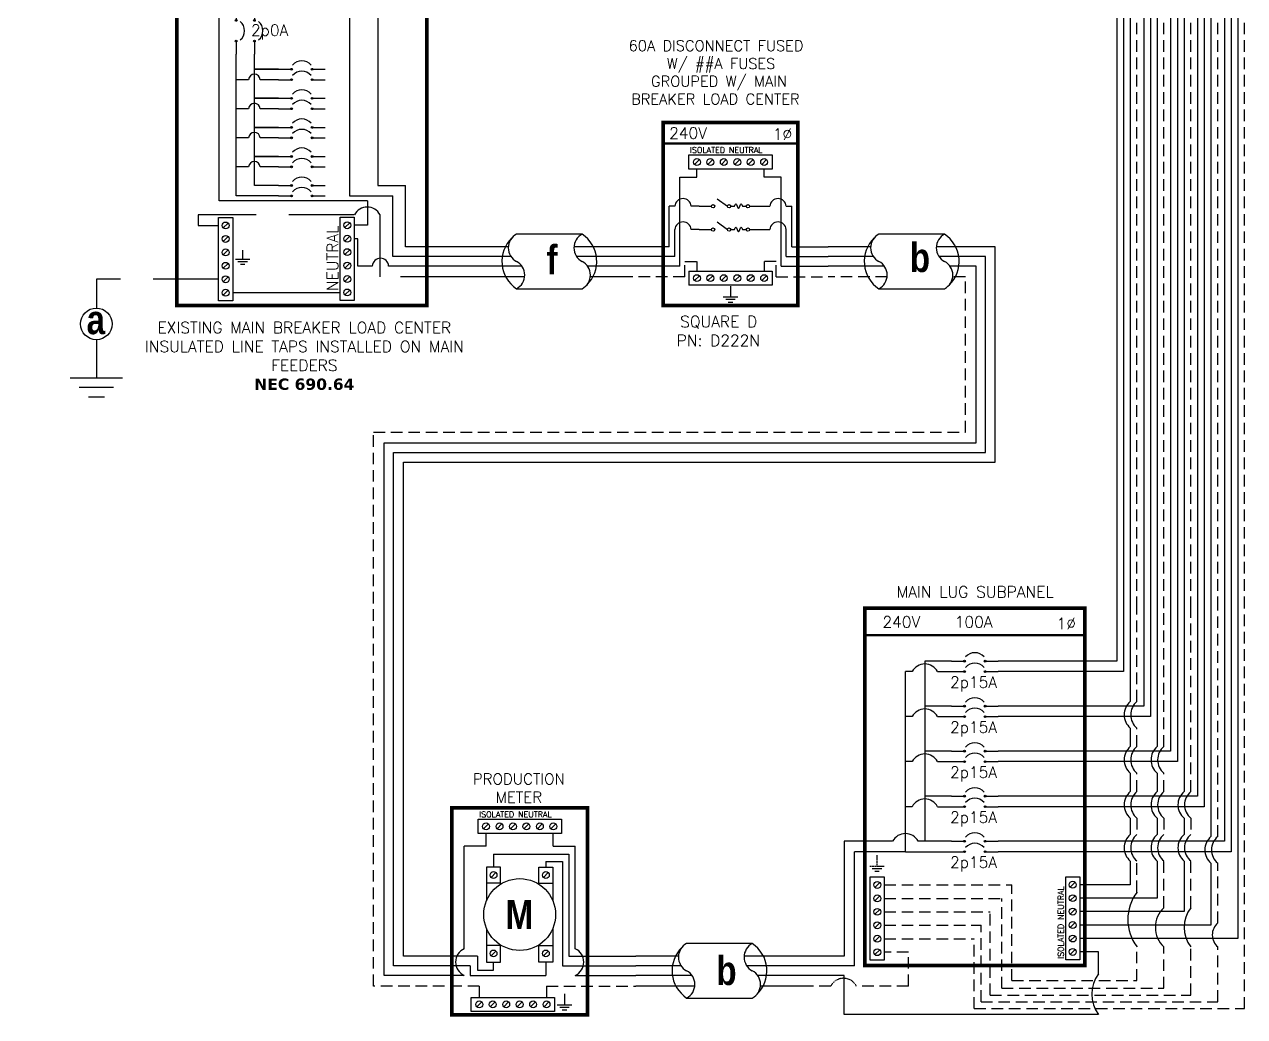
# Model space of a CAD drawing. Header units: feet. Extents: x 14669 to 15262, y 16036 to 16619.
# Drawn here: x 14867.6 to 15262.3, y 16102.6 to 16423.5 of the extents above; entities that cross this region are included whole.
import ezdxf

# ---------------------------------------------------------------- set-up
doc = ezdxf.new("R2010")
doc.units = ezdxf.units.FT
doc.header["$MEASUREMENT"] = 0
doc.linetypes.add('HIDDEN', pattern=[0.375, 0.25, -0.125])
for name, color, linetype in [('ONE LINE BLOCKS', 7, 'Continuous'), ('TABLES', 7, 'Continuous'), ('TEXT', 7, 'Continuous'), ('Z - TITLEBLOCK TXT', 7, 'Continuous')]:
    doc.layers.add(name, color=color, linetype=linetype)
doc.styles.add('ONE LINE TXT', font='techb___.ttf')
doc.styles.get("Standard").update_dxf_attribs({"font": 'simplex.shx'})

# ---------------------------------------------------------------- blocks, each defined once
blk = doc.blocks.new('*U6')
at = {"color": 7, "linetype": 'Continuous'}
for p, q in [((6.669, 2.433), (2.905, 2.433)), ((2.435, 1.711), (0, 1.711)), ((9.575, 1.711), (6.199, 1.711)), ((2.905, -0.69), (6.669, -0.69))]:
    blk.add_line(p, q, dxfattribs=at)
at = {"color": 10, "linetype": 'Continuous'}
for p, q in [((2.591, 1.149), (0, 1.149)), ((9.575, 1.149), (6.355, 1.149))]:
    blk.add_line(p, q, dxfattribs=at)
at = {"color": 253, "linetype": 'Continuous'}
for p, q in [((3.208, 0.611), (0, 0.611)), ((9.575, 0.611), (6.972, 0.611))]:
    blk.add_line(p, q, dxfattribs=at)
at = {"color": 7, "linetype": 'Continuous'}
for centre, start, end in [((3.942, 0.872), 133.97324, 236.42648), ((5.633, 0.872), 313.97324, 56.42648)]:
    blk.add_arc(centre, 1.874, start, end, dxfattribs=at)
at = {"layer": 'TEXT', "color": 92, "linetype": 'HIDDEN', "ltscale": 15}
for p, q in [((3.373, 0), (0, 0)), ((9.575, 0), (7.137, 0))]:
    blk.add_line(p, q, dxfattribs=at)
at = {"layer": 'Z - TITLEBLOCK TXT', "linetype": 'Continuous'}
for centre, start, end in [((3.315, 1.653), 117.66392, 242.33608), ((7.078, 1.653), 117.66392, 242.33608), ((2.496, 0.091), 297.66392, 62.33608), ((6.26, 0.091), 297.66392, 62.33608)]:
    blk.add_arc(centre, 0.882, start, end, dxfattribs=at)
blk = doc.blocks.new('M_LINE TAPS')
at = {"layer": 'ONE LINE BLOCKS', "linetype": 'Continuous'}
h = blk.add_hatch(color=254, dxfattribs=at)
h.dxf.hatch_style = 1
edge = h.paths.add_edge_path()
edge.add_arc((-12.115, 17.423), 0.197, 0, 360)
h = blk.add_hatch(color=254, dxfattribs=at)
h.dxf.hatch_style = 1
edge = h.paths.add_edge_path()
edge.add_arc((-13.164, 16.191), 0.197, 0, 360)
h = blk.add_hatch(color=1, dxfattribs=at)
h.dxf.hatch_style = 1
edge = h.paths.add_edge_path()
edge.add_arc((-13.164, 14.685), 0.0515, 0, 360)
h = blk.add_hatch(color=1, dxfattribs=at)
h.dxf.hatch_style = 1
edge = h.paths.add_edge_path()
edge.add_arc((-12.115, 14.685), 0.0515, 0, 360)
h = blk.add_hatch(color=1, dxfattribs=at)
h.dxf.hatch_style = 1
edge = h.paths.add_edge_path()
edge.add_arc((-13.164, 13.502), 0.0515, 0, 360)
h = blk.add_hatch(color=1, dxfattribs=at)
h.dxf.hatch_style = 1
edge = h.paths.add_edge_path()
edge.add_arc((-12.115, 13.502), 0.0515, 0, 360)
h = blk.add_hatch(color=1, dxfattribs=at)
h.dxf.hatch_style = 1
edge = h.paths.add_edge_path()
edge.add_arc((-9.991, 11.887), 0.0515, 0, 360)
h = blk.add_hatch(color=1, dxfattribs=at)
h.dxf.hatch_style = 1
edge = h.paths.add_edge_path()
edge.add_arc((-8.808, 11.887), 0.0515, 0, 360)
h = blk.add_hatch(color=1, dxfattribs=at)
h.dxf.hatch_style = 1
edge = h.paths.add_edge_path()
edge.add_arc((-9.991, 11.288), 0.0515, 0, 360)
h = blk.add_hatch(color=1, dxfattribs=at)
h.dxf.hatch_style = 1
edge = h.paths.add_edge_path()
edge.add_arc((-8.808, 11.288), 0.0515, 0, 360)
h = blk.add_hatch(color=1, dxfattribs=at)
h.dxf.hatch_style = 1
edge = h.paths.add_edge_path()
edge.add_arc((-9.991, 10.221), 0.0515, 0, 360)
h = blk.add_hatch(color=1, dxfattribs=at)
h.dxf.hatch_style = 1
edge = h.paths.add_edge_path()
edge.add_arc((-8.808, 10.221), 0.0515, 0, 360)
h = blk.add_hatch(color=1, dxfattribs=at)
h.dxf.hatch_style = 1
edge = h.paths.add_edge_path()
edge.add_arc((-9.991, 9.622), 0.0515, 0, 360)
h = blk.add_hatch(color=1, dxfattribs=at)
h.dxf.hatch_style = 1
edge = h.paths.add_edge_path()
edge.add_arc((-8.808, 9.622), 0.0515, 0, 360)
h = blk.add_hatch(color=1, dxfattribs=at)
h.dxf.hatch_style = 1
edge = h.paths.add_edge_path()
edge.add_arc((-9.991, 8.555), 0.0515, 0, 360)
h = blk.add_hatch(color=1, dxfattribs=at)
h.dxf.hatch_style = 1
edge = h.paths.add_edge_path()
edge.add_arc((-8.808, 8.555), 0.0515, 0, 360)
h = blk.add_hatch(color=1, dxfattribs=at)
h.dxf.hatch_style = 1
edge = h.paths.add_edge_path()
edge.add_arc((-9.991, 7.957), 0.0515, 0, 360)
h = blk.add_hatch(color=1, dxfattribs=at)
h.dxf.hatch_style = 1
edge = h.paths.add_edge_path()
edge.add_arc((-8.808, 7.957), 0.0515, 0, 360)
h = blk.add_hatch(color=1, dxfattribs=at)
h.dxf.hatch_style = 1
edge = h.paths.add_edge_path()
edge.add_arc((-9.991, 6.889), 0.0515, 0, 360)
h = blk.add_hatch(color=1, dxfattribs=at)
h.dxf.hatch_style = 1
edge = h.paths.add_edge_path()
edge.add_arc((-9.991, 6.291), 0.0515, 0, 360)
h = blk.add_hatch(color=1, dxfattribs=at)
h.dxf.hatch_style = 1
edge = h.paths.add_edge_path()
edge.add_arc((-8.808, 6.889), 0.0515, 0, 360)
h = blk.add_hatch(color=1, dxfattribs=at)
h.dxf.hatch_style = 1
edge = h.paths.add_edge_path()
edge.add_arc((-8.808, 6.291), 0.0515, 0, 360)
h = blk.add_hatch(color=1, dxfattribs=at)
h.dxf.hatch_style = 1
edge = h.paths.add_edge_path()
edge.add_arc((-9.991, 5.224), 0.0515, 0, 360)
h = blk.add_hatch(color=1, dxfattribs=at)
h.dxf.hatch_style = 1
edge = h.paths.add_edge_path()
edge.add_arc((-8.808, 5.224), 0.0515, 0, 360)
h = blk.add_hatch(color=1, dxfattribs=at)
h.dxf.hatch_style = 1
edge = h.paths.add_edge_path()
edge.add_arc((-9.991, 4.625), 0.0515, 0, 360)
h = blk.add_hatch(color=1, dxfattribs=at)
h.dxf.hatch_style = 1
edge = h.paths.add_edge_path()
edge.add_arc((-8.808, 4.625), 0.0515, 0, 360)
at = {"color": 155, "true_color": 0x647190}
blk.add_line((-16.567, 22.428), (-2.231, 22.428), dxfattribs=at)
at = {"color": 7, "linetype": 'Continuous'}
for p, q in [((-3.464, 1.711), (-3.464, 5.224)), ((0, 1.711), (-3.464, 1.711))]:
    blk.add_line(p, q, dxfattribs=at)
at = {"color": 10, "linetype": 'Continuous'}
for p, q in [((-4.177, 1.149), (-4.177, 4.625)), ((-3.462, 4.625), (-3.462, 4.625)), ((0, 1.149), (-4.177, 1.149))]:
    blk.add_line(p, q, dxfattribs=at)
at = {"color": 253, "linetype": 'Continuous'}
for p, q in [((-6.184, 2.177), (-6.39, 2.177)), ((-6.184, 0.611), (-6.184, 2.177)), ((-5.36, 0.611), (-6.184, 0.611)), ((0, 0.611), (-4.425, 0.611))]:
    blk.add_line(p, q, dxfattribs=at)
at = {"color": 7, "linetype": 'Continuous'}
blk.add_circle((-21.169, -2.704), 0.906, dxfattribs=at)
at = {"color": 253, "linetype": 'Continuous'}
blk.add_arc((-4.892, 0.584), 0.468, 3.28193, 176.71807, dxfattribs=at)
at = {"layer": 'ONE LINE BLOCKS', "lineweight": 50}
blk.add_line((-16.567, 18.948), (-2.231, 18.948), dxfattribs=at)
at = {"layer": 'ONE LINE BLOCKS', "lineweight": 50, "const_width": 0.21}
for points in [[(-20.599, 23.898), (-20.599, 26.892), (-17.258, 26.892), (-17.258, 23.898)], [(-16.567, -1.647), (-16.567, 22.428), (-2.231, 22.428), (-2.231, -1.647)]]:
    blk.add_lwpolyline(points, close=True, dxfattribs=at)
at = {"layer": 'TEXT', "color": 92, "linetype": 'HIDDEN', "ltscale": 15}
for p, q in [((-6.39, 3.547), (-15.333, 3.547)), ((-15.333, 3.547), (-15.333, 2.935)), ((-4.917, 0), (-4.917, 3.547)), ((-15.333, 2.935), (-14.165, 2.935)), ((0, 0), (-4.917, 0)), ((-14.165, -0.148), (-21.169, -0.148)), ((-21.169, -0.148), (-21.169, -1.798)), ((-21.169, -3.61), (-21.169, -5.799))]:
    blk.add_line(p, q, dxfattribs=at)
at = {"layer": 'TEXT', "color": 92, "linetype": 'Continuous', "ltscale": 15}
blk.add_line((-7.195, -0.918), (-13.361, -0.918), dxfattribs=at)
at = {"layer": 'TEXT', "color": 92, "linetype": 'Continuous', "flags": 128}
for points in [[(-12.79, 1.513), (-12.79, 1.009)], [(-13.205, 1.009), (-12.375, 1.009)], [(-12.519, 0.855), (-13.061, 0.855)], [(-12.663, 0.701), (-12.917, 0.701)]]:
    blk.add_lwpolyline(points, dxfattribs=at)
at = {"layer": 'TEXT', "color": 92, "linetype": 'Continuous', "ltscale": 4, "flags": 128}
for points in [[(-22.671, -5.799), (-19.666, -5.799)], [(-20.187, -6.356), (-22.151, -6.356)], [(-20.708, -6.913), (-21.63, -6.913)]]:
    blk.add_lwpolyline(points, dxfattribs=at)
at = {"layer": 'TEXT', "linetype": 'Continuous'}
blk.add_circle((-18.928, 25.395), 1.267, dxfattribs=at)
at = {"layer": 'TEXT', "color": 92, "linetype": 'Continuous', "ltscale": 0.3}
blk.add_arc((-5.647, 3.164), 0.824, 27.66392, 152.33608, dxfattribs=at)
at = {"layer": 'Z - TITLEBLOCK TXT', "color": 253, "linetype": 'Continuous'}
for p, q in [((-20.077, 15.98), (-20.077, 23.898)), ((-14.134, 15.98), (-20.077, 15.98)), ((-14.134, 4.344), (-14.134, 15.98)), ((-5.63, 4.344), (-14.134, 4.344)), ((-5.63, 4.344), (-5.63, 2.948)), ((-5.63, 2.948), (-6.39, 2.948))]:
    blk.add_line(p, q, dxfattribs=at)
at = {"layer": 'Z - TITLEBLOCK TXT', "color": 10, "linetype": 'Continuous'}
for p, q in [((-18.928, 16.744), (-18.928, 23.898)), ((-13.164, 16.744), (-18.928, 16.744)), ((-13.164, 15.429), (-13.164, 16.744)), ((-12.967, 16.191), (-12.446, 16.191)), ((-11.783, 16.191), (-6.656, 16.191)), ((-6.656, 16.191), (-6.656, 4.625)), ((-13.164, 4.625), (-13.164, 12.759)), ((-12.446, 11.288), (-13.164, 11.288)), ((-10.734, 11.288), (-11.783, 11.288)), ((-12.446, 9.622), (-13.164, 9.622)), ((-10.734, 9.622), (-11.783, 9.622)), ((-12.446, 7.957), (-13.164, 7.957)), ((-10.734, 7.957), (-11.783, 7.957)), ((-12.446, 6.291), (-13.164, 6.291)), ((-10.734, 6.291), (-11.783, 6.291)), ((-10.734, 4.625), (-13.164, 4.625)), ((-6.656, 4.625), (-4.177, 4.625))]:
    blk.add_line(p, q, dxfattribs=at)
at = {"layer": 'Z - TITLEBLOCK TXT', "color": 7, "linetype": 'Continuous'}
for p, q in [((-17.778, 17.423), (-17.778, 23.898)), ((-12.115, 17.423), (-17.778, 17.423)), ((-12.115, 15.429), (-12.115, 17.423)), ((-11.918, 17.423), (-5.044, 17.423)), ((-5.044, 17.423), (-5.044, 5.224)), ((-12.115, 10.221), (-12.115, 12.759)), ((-12.115, 11.887), (-10.734, 11.887)), ((-10.734, 11.887), (-12.115, 11.887)), ((-12.115, 8.555), (-12.115, 10.221)), ((-12.115, 10.221), (-10.734, 10.221)), ((-10.734, 10.221), (-12.115, 10.221)), ((-12.115, 6.889), (-12.115, 8.555)), ((-12.115, 8.555), (-10.734, 8.555)), ((-10.734, 8.555), (-12.115, 8.555)), ((-12.115, 5.224), (-12.115, 6.889)), ((-12.115, 6.889), (-10.734, 6.889)), ((-10.734, 6.889), (-12.115, 6.889)), ((-10.734, 5.224), (-12.115, 5.224)), ((-5.044, 5.224), (-3.464, 5.224))]:
    blk.add_line(p, q, dxfattribs=at)
at = {"layer": 'Z - TITLEBLOCK TXT', "color": 1, "linetype": 'Continuous'}
for p, q in [((-14.165, -1.378), (-14.165, 3.395)), ((-14.165, 3.395), (-13.361, 3.395)), ((-13.361, 3.395), (-13.361, -1.378)), ((-7.195, -1.366), (-7.195, 3.408)), ((-7.195, 3.408), (-6.39, 3.408)), ((-6.39, 3.408), (-6.39, -1.366)), ((-13.361, -1.378), (-14.165, -1.378)), ((-6.39, -1.366), (-7.195, -1.366))]:
    blk.add_line(p, q, dxfattribs=at)
at = {"layer": 'Z - TITLEBLOCK TXT', "color": 4, "linetype": 'Continuous'}
for p, q in [((-13.624, 3.075), (-13.902, 2.796)), ((-6.653, 3.087), (-6.932, 2.809)), ((-13.624, 2.304), (-13.902, 2.025)), ((-6.653, 2.317), (-6.932, 2.038)), ((-13.624, 1.533), (-13.902, 1.255)), ((-6.653, 1.546), (-6.932, 1.267)), ((-13.624, 0.762), (-13.902, 0.484)), ((-6.653, 0.775), (-6.932, 0.497)), ((-6.653, 0.004), (-6.932, -0.274)), ((-13.624, -0.008), (-13.902, -0.287)), ((-13.624, -0.779), (-13.902, -1.058)), ((-6.653, -0.766), (-6.932, -1.045))]:
    blk.add_line(p, q, dxfattribs=at)
at = {"layer": 'Z - TITLEBLOCK TXT', "color": 1, "linetype": 'Continuous', "flags": 128}
for points in [[(-13.164, 15.429), (-13.164, 14.685)], [(-13.164, 15.429), (-13.164, 14.685)], [(-12.115, 15.429), (-12.115, 14.685)], [(-12.115, 15.429), (-12.115, 14.685)], [(-13.164, 13.502), (-13.164, 12.759)], [(-12.115, 13.502), (-12.115, 12.759)], [(-10.734, 11.887), (-9.991, 11.887)], [(-10.734, 11.887), (-9.991, 11.887)], [(-10.734, 11.288), (-9.991, 11.288)], [(-10.734, 11.288), (-9.991, 11.288)], [(-8.808, 11.887), (-8.064, 11.887)], [(-8.808, 11.288), (-8.064, 11.288)], [(-10.734, 10.221), (-9.991, 10.221)], [(-10.734, 10.221), (-9.991, 10.221)], [(-8.808, 10.221), (-8.064, 10.221)], [(-10.734, 9.622), (-9.991, 9.622)], [(-10.734, 9.622), (-9.991, 9.622)], [(-8.808, 9.622), (-8.064, 9.622)], [(-10.734, 8.555), (-9.991, 8.555)], [(-10.734, 8.555), (-9.991, 8.555)], [(-8.808, 8.555), (-8.064, 8.555)], [(-10.734, 7.957), (-9.991, 7.957)], [(-10.734, 7.957), (-9.991, 7.957)], [(-8.808, 7.957), (-8.064, 7.957)], [(-10.734, 6.889), (-9.991, 6.889)], [(-10.734, 6.889), (-9.991, 6.889)], [(-8.808, 6.889), (-8.064, 6.889)], [(-10.734, 6.291), (-9.991, 6.291)], [(-10.734, 6.291), (-9.991, 6.291)], [(-8.808, 6.291), (-8.064, 6.291)], [(-10.734, 5.224), (-9.991, 5.224)], [(-10.734, 5.224), (-9.991, 5.224)], [(-8.808, 5.224), (-8.064, 5.224)], [(-10.734, 4.625), (-9.991, 4.625)], [(-10.734, 4.625), (-9.991, 4.625)], [(-8.808, 4.625), (-8.064, 4.625)]]:
    blk.add_lwpolyline(points, dxfattribs=at)
at = {"layer": 'Z - TITLEBLOCK TXT', "color": 7, "linetype": 'Continuous'}
for centre in [(-12.115, 17.423), (-12.115, 17.423), (-13.164, 16.191)]:
    blk.add_circle(centre, 0.197, dxfattribs=at)
at = {"layer": 'Z - TITLEBLOCK TXT', "color": 1, "linetype": 'Continuous'}
for centre in [(-13.164, 14.685), (-12.115, 14.685), (-13.164, 13.502), (-12.115, 13.502), (-9.991, 11.887), (-8.808, 11.887), (-9.991, 11.288), (-8.808, 11.288), (-9.991, 10.221), (-8.808, 10.221), (-9.991, 9.622), (-8.808, 9.622), (-9.991, 8.555), (-8.808, 8.555), (-9.991, 7.957), (-8.808, 7.957), (-9.991, 6.889), (-9.991, 6.291), (-8.808, 6.889), (-8.808, 6.291), (-9.991, 5.224), (-8.808, 5.224), (-9.991, 4.625), (-8.808, 4.625)]:
    blk.add_circle(centre, 0.0515, dxfattribs=at)
at = {"layer": 'Z - TITLEBLOCK TXT', "color": 4, "linetype": 'Continuous'}
for centre in [(-13.763, 2.935), (-6.792, 2.948), (-13.763, 2.165), (-6.792, 2.177), (-13.763, 1.394), (-6.792, 1.407), (-13.763, 0.623), (-6.792, 0.636), (-13.763, -0.148), (-6.792, -0.135), (-13.763, -0.918), (-6.792, -0.906)]:
    blk.add_circle(centre, 0.197, dxfattribs=at)
at = {"layer": 'Z - TITLEBLOCK TXT', "color": 10, "linetype": 'Continuous'}
for centre in [(-12.115, 16.172), (-12.115, 11.269), (-12.115, 9.603), (-12.115, 7.938), (-12.115, 6.272)]:
    blk.add_arc(centre, 0.332, 3.2937, 176.7063, dxfattribs=at)
at = {"layer": 'Z - TITLEBLOCK TXT', "color": 1, "linetype": 'Continuous'}
for centre, start, end in [((-13.375, 14.094), 310.3392, 49.6608), ((-12.326, 14.094), 310.3392, 49.6608), ((-9.399, 11.675), 40.3392, 139.6608), ((-9.399, 11.077), 40.3392, 139.6608), ((-9.399, 10.01), 40.3392, 139.6608), ((-9.399, 9.411), 40.3392, 139.6608), ((-9.399, 8.344), 40.3392, 139.6608), ((-9.399, 7.745), 40.3392, 139.6608), ((-9.399, 6.678), 40.3392, 139.6608), ((-9.399, 6.079), 40.3392, 139.6608), ((-9.399, 5.012), 40.3392, 139.6608), ((-9.399, 4.413), 40.3392, 139.6608)]:
    blk.add_arc(centre, 0.697, start, end, dxfattribs=at)
at = {"layer": 'TABLES', "color": 1, "linetype": 'Continuous'}
blk.add_text('NEUTRAL', height=0.648, rotation=90, dxfattribs=at).set_placement((-7.311, -0.826))
at = {"layer": 'TEXT', "color": 1, "attachment_point": 5}
for s, width, gutter_width, heights, insert, char_height in [('EXISTING\\P120/240V UTILITY METER', 0.05231, 7.17, [0], (-23.305, 25.455), 0.62775), ('240V', 0.14806, 0.75, [0], (-15.056, 21.71), 0.648), ('1∅', 0.14806, 0.75, [0], (-3.173, 21.71), 0.648), ('0A MAIN BREAKER\\P0A BUSBAR', 11.19903, 0.75, [0], (-9.274, 20.045), 0.648), ('2p0A', 0.14806, 0.75, [0], (-11.242, 14.016), 0.648), ('EXISTING MAIN BREAKER LOAD CENTER INSULATED LINE TAPS INSTALLED ON MAIN FEEDERS\\P{\\fVerdana|b1|i0|c0|p34;NEC 690.64}', 18.4888, 7.17, [5.996], (-9.253, -4.546), 0.648)]:
    blk.add_mtext_dynamic_manual_height_columns(s, width=width, gutter_width=gutter_width, heights=heights, dxfattribs=dict(at, insert=insert, char_height=char_height))
at = {"layer": 'Z - TITLEBLOCK TXT', "color": 253, "linetype": 'Continuous', "style": 'ONE LINE TXT'}
blk.add_text('M', height=1.662, dxfattribs=at).set_placement((-19.736, 24.559))
at = {"layer": 'Z - TITLEBLOCK TXT', "color": 1, "linetype": 'Continuous', "insert": (-21.734, -1.631), "char_height": 1.66239, "attachment_point": 1, "style": 'ONE LINE TXT'}
blk.add_mtext_dynamic_manual_height_columns('{\\W1;\\C256;a}', width=0.13853, gutter_width=2.132, heights=[0], dxfattribs=at)
blk = doc.blocks.new('*U12')
at = {"color": 155, "true_color": 0x647190}
blk.add_blockref('M_LINE TAPS', (0, 0), dxfattribs=at)
blk = doc.blocks.new('M_MAIN DISCONNECT')
at = {"color": 253, "linetype": 'Continuous'}
for p, q in [((10.94, -17.67), (10.94, -15.06)), ((32.69, -17.67), (32.69, -15.06)), ((5.45, -46.43), (5.45, -17.67)), ((5.45, -17.67), (10.94, -17.67)), ((38.18, -17.67), (32.69, -17.67)), ((38.18, -46.43), (38.18, -17.67)), ((5.45, -46.43), (-9.78, -46.43)), ((38.18, -46.43), (53.41, -46.43))]:
    blk.add_line(p, q, dxfattribs=at)
at = {"color": 7, "linetype": 'Continuous'}
for p, q in [((1.95, -40.22), (1.95, -27.1)), ((3.81, -27.1), (1.95, -27.1)), ((11.72, -27.1), (9.09, -27.1)), ((31.91, -27.1), (34.54, -27.1)), ((39.82, -27.1), (41.69, -27.1)), ((41.69, -40.22), (41.69, -27.1)), ((1.95, -40.22), (-9.78, -40.22)), ((41.69, -40.22), (53.41, -40.22))]:
    blk.add_line(p, q, dxfattribs=at)
at = {"color": 1, "linetype": 'Continuous'}
for p, q in [((21.88, -27.1), (23.12, -27.1)), ((25.67, -27.11), (26.91, -27.11)), ((21.88, -34.64), (23.12, -34.64)), ((25.67, -34.64), (26.91, -34.64))]:
    blk.add_line(p, q, dxfattribs=at)
at = {"color": 10, "linetype": 'Continuous'}
for p, q in [((3.81, -43.39), (3.81, -34.64)), ((11.72, -34.64), (9.09, -34.64)), ((31.91, -34.64), (34.54, -34.64)), ((39.82, -43.39), (39.82, -34.64)), ((3.81, -43.39), (-9.78, -43.39)), ((39.82, -43.39), (53.41, -43.39))]:
    blk.add_line(p, q, dxfattribs=at)
at = {"color": 7, "linetype": 'Continuous'}
for centre in [(6.45, -27.26), (37.18, -27.26)]:
    blk.add_arc(centre, 2.64, 3.2819, 176.7181, dxfattribs=at)
at = {"color": 10, "linetype": 'Continuous'}
for centre in [(6.45, -34.79), (37.18, -34.79)]:
    blk.add_arc(centre, 2.64, 3.2819, 176.7181, dxfattribs=at)
at = {"color": 1, "linetype": 'Continuous'}
for points in [[(23.12, -27.1), (23.5, -26.34), (24.4, -27.87), (25.22, -26.34), (25.67, -27.11)], [(23.12, -34.64), (23.5, -33.88), (24.4, -35.4), (25.22, -33.88), (25.67, -34.64)]]:
    blk.add_spline(points, degree=3, dxfattribs=at)
at = {"layer": 'ONE LINE BLOCKS', "lineweight": 50}
blk.add_line((0, -6.77), (43.61, -6.77), dxfattribs=at)
at = {"layer": 'ONE LINE BLOCKS', "lineweight": 50, "const_width": 1.19}
blk.add_lwpolyline([(0, -59.17), (0, 0), (43.61, 0), (43.61, -59.17)], close=True, dxfattribs=at)
at = {"layer": 'TEXT', "color": 92, "linetype": 'HIDDEN', "ltscale": 15}
for p, q in [((7.03, -49.88), (7.03, -44.94)), ((7.03, -44.94), (10.94, -44.94)), ((10.94, -44.94), (10.94, -48.08)), ((36.6, -44.94), (32.69, -44.94)), ((32.69, -44.94), (32.69, -48.08)), ((36.6, -49.88), (36.6, -44.94)), ((7.03, -49.88), (-9.78, -49.88)), ((36.6, -49.88), (53.41, -49.88))]:
    blk.add_line(p, q, dxfattribs=at)
at = {"layer": 'TEXT', "color": 92, "linetype": 'Continuous', "flags": 128}
for points in [[(21.82, -52.94), (21.82, -56.44)], [(19.48, -56.44), (24.16, -56.44)], [(23.35, -57.31), (20.29, -57.31)], [(22.53, -58.18), (21.1, -58.18)]]:
    blk.add_lwpolyline(points, dxfattribs=at)
at = {"layer": 'Z - TITLEBLOCK TXT', "color": 1, "linetype": 'Continuous'}
for p, q in [((8.34, -15.06), (8.34, -10.52)), ((8.34, -10.52), (35.29, -10.52)), ((35.29, -10.52), (35.29, -15.06)), ((35.29, -15.06), (8.34, -15.06)), ((11.72, -27.1), (15.64, -27.1)), ((17.54, -24.65), (20.8, -27.1)), ((27.99, -27.11), (31.91, -27.11)), ((11.72, -34.64), (15.64, -34.64)), ((17.54, -32.19), (20.8, -34.63)), ((27.99, -34.64), (31.91, -34.64)), ((8.34, -48.08), (35.29, -48.08)), ((8.34, -48.08), (8.34, -52.62)), ((35.29, -48.08), (35.29, -52.62)), ((35.29, -52.62), (8.34, -52.62))]:
    blk.add_line(p, q, dxfattribs=at)
at = {"layer": 'Z - TITLEBLOCK TXT', "color": 4, "linetype": 'Continuous'}
for p, q in [((11.73, -12), (10.15, -13.58)), ((16.08, -12), (14.5, -13.58)), ((20.43, -12), (18.86, -13.58)), ((24.78, -12), (23.21, -13.58)), ((29.13, -12), (27.56, -13.58)), ((33.48, -12), (31.91, -13.58)), ((11.73, -49.56), (10.15, -51.13)), ((16.08, -49.56), (14.5, -51.13)), ((20.43, -49.56), (18.86, -51.13)), ((24.78, -49.56), (23.21, -51.13)), ((29.13, -49.56), (27.56, -51.13)), ((33.48, -49.56), (31.91, -51.13))]:
    blk.add_line(p, q, dxfattribs=at)
for centre in [(10.94, -12.79), (15.29, -12.79), (19.64, -12.79), (23.99, -12.79), (28.34, -12.79), (32.69, -12.79), (10.94, -50.35), (15.29, -50.35), (19.64, -50.35), (23.99, -50.35), (28.34, -50.35), (32.69, -50.35)]:
    blk.add_circle(centre, 1.11, dxfattribs=at)
at = {"layer": 'Z - TITLEBLOCK TXT', "color": 1, "linetype": 'Continuous'}
for centre in [(16.18, -27.1), (21.34, -27.1), (27.45, -27.11), (16.18, -34.64), (21.34, -34.64), (27.45, -34.64)]:
    blk.add_circle(centre, 0.541, dxfattribs=at)
at = {"layer": 'TABLES', "color": 4, "linetype": 'Continuous'}
blk.add_text('ISOLATED NEUTRAL', height=1.8743, dxfattribs=at).set_placement((8.7, -9.86))
at = {"layer": 'TEXT', "color": 1}
for s, width, gutter_width, heights, insert, char_height, attachment_point in [('\\A1;\\pi4.1167;60A DISCONNECT FUSED \\P\\pi16.454;W/ ##A FUSES\\P\\pi11.355;GROUPED W/ MAIN \\P\\pi4.9392;BREAKER LOAD CENTER', 71.8931, 92.23, [24.13], (-15.26, 26.55), 3.4544, 1), ('240V', 0.1481, 0.75, [0], (8.07, -3.44), 3.658, 5), ('1∅', 0.1481, 0.75, [0], (38.63, -3.74), 3.658, 5), ('\\A1;\\pi3.6942,t21.982;SQUARE D\\P\\pi2.5621,t20.85;PN: D222N', 35.0816, 28.88, [13.54], (1.84, -62.59), 3.6576, 1)]:
    blk.add_mtext_dynamic_manual_height_columns(s, width=width, gutter_width=gutter_width, heights=heights, dxfattribs=dict(at, insert=insert, char_height=char_height, attachment_point=attachment_point))
blk = doc.blocks.new('*U13')
blk.add_blockref('M_MAIN DISCONNECT', (0, 0))
blk = doc.blocks.new('*U14')
at = {"layer": 'ONE LINE BLOCKS', "linetype": 'Continuous'}
h = blk.add_hatch(color=1, dxfattribs=at)
h.dxf.hatch_style = 1
edge = h.paths.add_edge_path()
edge.add_arc((32.25, -17.13), 0.291, 0, 360)
h = blk.add_hatch(color=1, dxfattribs=at)
h.dxf.hatch_style = 1
edge = h.paths.add_edge_path()
edge.add_arc((38.92, -17.13), 0.291, 0, 360)
h = blk.add_hatch(color=1, dxfattribs=at)
h.dxf.hatch_style = 1
edge = h.paths.add_edge_path()
edge.add_arc((32.25, -20.51), 0.291, 0, 360)
h = blk.add_hatch(color=1, dxfattribs=at)
h.dxf.hatch_style = 1
edge = h.paths.add_edge_path()
edge.add_arc((38.92, -20.51), 0.291, 0, 360)
h = blk.add_hatch(color=1, dxfattribs=at)
h.dxf.hatch_style = 1
edge = h.paths.add_edge_path()
edge.add_arc((32.25, -31.69), 0.291, 0, 360)
h = blk.add_hatch(color=1, dxfattribs=at)
h.dxf.hatch_style = 1
edge = h.paths.add_edge_path()
edge.add_arc((38.92, -31.69), 0.291, 0, 360)
h = blk.add_hatch(color=1, dxfattribs=at)
h.dxf.hatch_style = 1
edge = h.paths.add_edge_path()
edge.add_arc((32.25, -35.07), 0.291, 0, 360)
h = blk.add_hatch(color=1, dxfattribs=at)
h.dxf.hatch_style = 1
edge = h.paths.add_edge_path()
edge.add_arc((38.92, -35.07), 0.291, 0, 360)
h = blk.add_hatch(color=1, dxfattribs=at)
h.dxf.hatch_style = 1
edge = h.paths.add_edge_path()
edge.add_arc((32.25, -46.25), 0.291, 0, 360)
h = blk.add_hatch(color=1, dxfattribs=at)
h.dxf.hatch_style = 1
edge = h.paths.add_edge_path()
edge.add_arc((38.92, -46.25), 0.291, 0, 360)
h = blk.add_hatch(color=1, dxfattribs=at)
h.dxf.hatch_style = 1
edge = h.paths.add_edge_path()
edge.add_arc((32.25, -49.63), 0.291, 0, 360)
h = blk.add_hatch(color=1, dxfattribs=at)
h.dxf.hatch_style = 1
edge = h.paths.add_edge_path()
edge.add_arc((38.92, -49.63), 0.291, 0, 360)
h = blk.add_hatch(color=1, dxfattribs=at)
h.dxf.hatch_style = 1
edge = h.paths.add_edge_path()
edge.add_arc((32.25, -60.81), 0.291, 0, 360)
h = blk.add_hatch(color=1, dxfattribs=at)
h.dxf.hatch_style = 1
edge = h.paths.add_edge_path()
edge.add_arc((38.92, -60.81), 0.291, 0, 360)
h = blk.add_hatch(color=1, dxfattribs=at)
h.dxf.hatch_style = 1
edge = h.paths.add_edge_path()
edge.add_arc((32.25, -64.19), 0.291, 0, 360)
h = blk.add_hatch(color=1, dxfattribs=at)
h.dxf.hatch_style = 1
edge = h.paths.add_edge_path()
edge.add_arc((38.92, -64.19), 0.291, 0, 360)
h = blk.add_hatch(color=1, dxfattribs=at)
h.dxf.hatch_style = 1
edge = h.paths.add_edge_path()
edge.add_arc((32.25, -75.37), 0.291, 0, 360)
h = blk.add_hatch(color=1, dxfattribs=at)
h.dxf.hatch_style = 1
edge = h.paths.add_edge_path()
edge.add_arc((32.25, -78.75), 0.291, 0, 360)
h = blk.add_hatch(color=1, dxfattribs=at)
h.dxf.hatch_style = 1
edge = h.paths.add_edge_path()
edge.add_arc((38.92, -75.37), 0.291, 0, 360)
h = blk.add_hatch(color=1, dxfattribs=at)
h.dxf.hatch_style = 1
edge = h.paths.add_edge_path()
edge.add_arc((38.92, -78.75), 0.291, 0, 360)
at = {"color": 10, "linetype": 'Continuous'}
for p, q in [((83.67, 0), (83.67, -20.51)), ((92.38, 0), (92.38, -35.07)), ((101.08, 0), (101.08, -49.63)), ((109.78, 0), (109.78, -64.19)), ((118.48, 0), (118.48, -78.75)), ((13.1, -35.07), (13.1, -20.51)), ((15.27, -20.51), (13.1, -20.51)), ((23.51, -20.51), (28.05, -20.51)), ((83.67, -20.51), (43.12, -20.51)), ((13.1, -49.63), (13.1, -35.07)), ((15.27, -35.07), (13.1, -35.07)), ((23.51, -35.07), (28.05, -35.07)), ((92.38, -35.07), (43.12, -35.07)), ((13.1, -64.19), (13.1, -49.63)), ((15.27, -49.63), (13.1, -49.63)), ((23.51, -49.63), (28.05, -49.63)), ((101.08, -49.63), (43.12, -49.63)), ((13.1, -78.75), (13.1, -64.19)), ((15.27, -64.19), (13.1, -64.19)), ((23.51, -64.19), (28.05, -64.19)), ((109.78, -64.19), (43.12, -64.19)), ((13.1, -78.75), (-3.41, -78.75)), ((-3.41, -115.71), (-3.41, -78.75)), ((13.1, -78.75), (28.05, -78.75)), ((118.48, -78.75), (43.12, -78.75)), ((-3.41, -115.71), (-20.02, -115.71))]:
    blk.add_line(p, q, dxfattribs=at)
at = {"color": 7, "linetype": 'Continuous'}
for p, q in [((90.2, 0), (90.2, -31.69)), ((98.9, 0), (98.9, -46.25)), ((107.6, 0), (107.6, -60.81)), ((116.3, 0), (116.3, -75.37)), ((81.5, 0), (81.5, -17.13)), ((28.05, -17.13), (19.39, -17.13)), ((19.39, -17.13), (19.39, -31.69)), ((81.5, -17.13), (43.12, -17.13)), ((28.05, -31.69), (19.39, -31.69)), ((19.39, -31.69), (19.39, -46.25)), ((90.2, -31.69), (43.12, -31.69)), ((28.05, -46.25), (19.39, -46.25)), ((19.39, -46.25), (19.39, -60.81)), ((98.9, -46.25), (43.12, -46.25)), ((28.05, -60.81), (19.39, -60.81)), ((19.39, -60.81), (19.39, -75.37)), ((107.6, -60.81), (43.12, -60.81)), ((8.98, -75.37), (-6.7, -75.37)), ((-6.7, -75.37), (-6.7, -112.54)), ((28.05, -75.37), (17.22, -75.37)), ((116.3, -75.37), (43.12, -75.37)), ((-6.7, -112.54), (-20.02, -112.54))]:
    blk.add_line(p, q, dxfattribs=at)
at = {"color": 253, "linetype": 'Continuous'}
for p, q in [((94.55, 0), (94.55, -44.76)), ((103.25, 0), (103.25, -59.32)), ((111.95, 0), (111.95, -73.88)), ((120.65, 0), (120.65, -106.83)), ((85.85, 0), (85.85, -30.2)), ((85.85, -38.75), (85.85, -44.76)), ((85.85, -53.31), (85.85, -59.32)), ((94.55, -53.31), (94.55, -59.32)), ((85.85, -67.87), (85.85, -73.21)), ((94.55, -67.87), (94.55, -73.21)), ((103.25, -67.87), (103.25, -73.21)), ((85.85, -81.76), (85.85, -89.43)), ((94.55, -81.76), (94.55, -93.78)), ((103.25, -81.76), (103.25, -98.13)), ((111.95, -82.43), (111.95, -102.48)), ((85.85, -89.43), (69.51, -89.43)), ((94.55, -93.78), (69.51, -93.78)), ((103.25, -98.13), (69.51, -98.13)), ((111.95, -102.48), (69.51, -102.48)), ((120.65, -106.83), (69.51, -106.83)), ((75.52, -111.18), (69.51, -111.18)), ((75.52, -118.24), (75.52, -111.18)), ((-6.7, -118.75), (-20.02, -118.75)), ((-6.7, -131.42), (-6.7, -118.75)), ((75.52, -131.42), (-6.7, -131.42))]:
    blk.add_line(p, q, dxfattribs=at)
at = {"color": 10, "linetype": 'Continuous'}
for centre in [(19.39, -22.67), (19.39, -37.23), (19.39, -51.79), (19.39, -66.35)]:
    blk.add_arc(centre, 4.65, 27.6639, 152.3361, dxfattribs=at)
at = {"color": 253, "linetype": 'Continuous'}
for centre, radius, start, end in [((89.43, -34.48), 5.58, 129.9215, 230.0785), ((89.43, -49.04), 5.58, 129.9215, 230.0785), ((98.13, -49.04), 5.58, 129.9215, 230.0785), ((89.43, -63.6), 5.58, 129.9215, 230.0785), ((98.13, -63.6), 5.58, 129.9215, 230.0785), ((106.83, -63.6), 5.58, 129.9215, 230.0785), ((89.43, -77.48), 5.58, 129.9215, 230.0785), ((98.13, -77.48), 5.58, 129.9215, 230.0785), ((106.83, -77.48), 5.58, 129.9215, 230.0785), ((115.53, -78.16), 5.58, 129.9215, 230.0785), ((84.51, -124.83), 11.14, 143.7592, 216.2408)]:
    blk.add_arc(centre, radius, start, end, dxfattribs=at)
at = {"color": 7, "linetype": 'Continuous'}
blk.add_arc((13.1, -77.53), 4.65, 27.6639, 152.3361, dxfattribs=at)
at = {"layer": 'ONE LINE BLOCKS', "lineweight": 50}
blk.add_line((0, -8.7), (71.17, -8.7), dxfattribs=at)
at = {"layer": 'ONE LINE BLOCKS', "lineweight": 50, "const_width": 1.19}
blk.add_lwpolyline([(0, -115.53), (0, 0), (71.17, 0), (71.17, -115.53)], close=True, dxfattribs=at)
at = {"layer": 'TEXT', "color": 92, "linetype": 'HIDDEN', "ltscale": 15}
for p, q in [((88.02, -30.2), (88.02, 0)), ((96.73, -44.76), (96.73, 0)), ((105.43, -59.32), (105.43, 0)), ((114.13, -73.88), (114.13, 0)), ((122.83, -129.51), (122.83, 0)), ((88.02, -44.76), (88.02, -38.75)), ((88.02, -59.32), (88.02, -53.31)), ((96.73, -59.32), (96.73, -53.31)), ((88.02, -67.87), (88.02, -73.21)), ((96.73, -67.87), (96.73, -73.21)), ((105.43, -67.87), (105.43, -73.21)), ((88.02, -91.83), (88.02, -81.76)), ((96.73, -96.88), (96.73, -81.76)), ((105.43, -96.88), (105.43, -81.76)), ((114.13, -101.79), (114.13, -82.43)), ((6.27, -89.5), (47.53, -89.5)), ((47.53, -120.46), (47.53, -89.5)), ((6.27, -93.85), (44.26, -93.85)), ((44.26, -122.94), (44.26, -93.85)), ((6.27, -98.2), (40.48, -98.2)), ((40.48, -125.14), (40.48, -98.2)), ((6.27, -102.55), (37.56, -102.55)), ((37.56, -127.33), (37.56, -102.55)), ((6.27, -106.9), (35.36, -106.9)), ((35.36, -129.51), (35.36, -106.9)), ((88.02, -120.46), (88.02, -109.57)), ((96.73, -122.94), (96.73, -109.57)), ((105.43, -125.14), (105.43, -109.57)), ((114.13, -127.33), (114.13, -109.57)), ((14.11, -111.25), (6.27, -111.25)), ((14.11, -122.2), (14.11, -111.25)), ((-11.01, -122.2), (-20.02, -122.2)), ((14.11, -122.2), (-2.77, -122.2)), ((47.53, -120.46), (88.02, -120.46)), ((40.48, -125.14), (105.43, -125.14)), ((44.26, -122.94), (96.73, -122.94)), ((35.36, -129.51), (122.83, -129.51)), ((37.56, -127.33), (114.13, -127.33))]:
    blk.add_line(p, q, dxfattribs=at)
at = {"layer": 'TEXT', "color": 92, "linetype": 'HIDDEN', "flags": 128}
for points in [[(3.9, -79.9), (3.9, -83.41)], [(1.56, -83.41), (6.24, -83.41)], [(5.43, -84.28), (2.37, -84.28)], [(4.62, -85.14), (3.18, -85.14)]]:
    blk.add_lwpolyline(points, dxfattribs=at)
at = {"layer": 'TEXT', "color": 92, "linetype": 'Continuous', "ltscale": 4}
for centre, radius, start, end in [((91.49, -34.48), 5.51, 129.059, 230.941), ((91.49, -49.04), 5.51, 129.059, 230.941), ((100.2, -49.04), 5.51, 129.059, 230.941), ((91.49, -63.6), 5.51, 129.059, 230.941), ((100.2, -63.6), 5.51, 129.059, 230.941), ((108.9, -63.6), 5.51, 129.059, 230.941), ((91.49, -77.48), 5.51, 129.059, 230.941), ((100.2, -77.48), 5.51, 129.059, 230.941), ((108.9, -77.48), 5.51, 129.059, 230.941), ((117.6, -78.16), 5.51, 129.059, 230.941), ((99.7, -100.7), 14.66, 142.7873, 217.2127), ((102.62, -103.22), 8.66, 132.8846, 227.1154), ((113.68, -103.22), 10.41, 142.4478, 217.5522), ((117.58, -105.68), 5.2, 131.5882, 228.4118)]:
    blk.add_arc(centre, radius, start, end, dxfattribs=at)
at = {"layer": 'TEXT', "color": 92, "linetype": 'HIDDEN', "ltscale": 0.3}
blk.add_arc((-6.89, -124.35), 4.65, 27.6639, 152.3361, dxfattribs=at)
at = {"layer": 'Z - TITLEBLOCK TXT', "color": 1, "linetype": 'Continuous'}
for p, q in [((64.97, -113.77), (64.97, -86.83)), ((64.97, -86.83), (69.51, -86.83)), ((69.51, -86.83), (69.51, -113.77)), ((1.73, -113.85), (1.73, -86.9)), ((1.73, -86.9), (6.27, -86.9)), ((6.27, -86.9), (6.27, -113.85)), ((6.27, -113.85), (1.73, -113.85)), ((69.51, -113.77), (64.97, -113.77))]:
    blk.add_line(p, q, dxfattribs=at)
at = {"layer": 'Z - TITLEBLOCK TXT', "color": 4, "linetype": 'Continuous'}
for p, q in [((4.79, -88.71), (3.22, -90.28)), ((68.02, -88.64), (66.45, -90.21)), ((4.79, -93.06), (3.22, -94.63)), ((68.02, -92.99), (66.45, -94.56)), ((4.79, -97.41), (3.22, -98.99)), ((68.02, -97.34), (66.45, -98.91)), ((4.79, -101.76), (3.22, -103.34)), ((68.02, -101.69), (66.45, -103.26)), ((4.79, -106.11), (3.22, -107.69)), ((68.02, -106.04), (66.45, -107.61)), ((4.79, -110.46), (3.22, -112.04)), ((68.02, -110.39), (66.45, -111.96))]:
    blk.add_line(p, q, dxfattribs=at)
at = {"layer": 'Z - TITLEBLOCK TXT', "color": 1, "linetype": 'Continuous', "flags": 128}
for points in [[(28.05, -17.13), (32.25, -17.13)], [(28.05, -17.13), (32.25, -17.13)], [(38.92, -17.13), (43.12, -17.13)], [(28.05, -20.51), (32.25, -20.51)], [(28.05, -20.51), (32.25, -20.51)], [(38.92, -20.51), (43.12, -20.51)], [(28.05, -31.69), (32.25, -31.69)], [(28.05, -31.69), (32.25, -31.69)], [(28.05, -35.07), (32.25, -35.07)], [(28.05, -35.07), (32.25, -35.07)], [(38.92, -31.69), (43.12, -31.69)], [(38.92, -35.07), (43.12, -35.07)], [(28.05, -46.25), (32.25, -46.25)], [(28.05, -46.25), (32.25, -46.25)], [(38.92, -46.25), (43.12, -46.25)], [(28.05, -49.63), (32.25, -49.63)], [(28.05, -49.63), (32.25, -49.63)], [(38.92, -49.63), (43.12, -49.63)], [(28.05, -60.81), (32.25, -60.81)], [(28.05, -60.81), (32.25, -60.81)], [(38.92, -60.81), (43.12, -60.81)], [(28.05, -64.19), (32.25, -64.19)], [(28.05, -64.19), (32.25, -64.19)], [(38.92, -64.19), (43.12, -64.19)], [(28.05, -75.37), (32.25, -75.37)], [(28.05, -75.37), (32.25, -75.37)], [(28.05, -78.75), (32.25, -78.75)], [(28.05, -78.75), (32.25, -78.75)], [(38.92, -75.37), (43.12, -75.37)], [(38.92, -78.75), (43.12, -78.75)]]:
    blk.add_lwpolyline(points, dxfattribs=at)
at = {"layer": 'Z - TITLEBLOCK TXT', "color": 1, "linetype": 'Continuous'}
for centre in [(32.25, -17.13), (38.92, -17.13), (32.25, -20.51), (38.92, -20.51), (32.25, -31.69), (38.92, -31.69), (32.25, -35.07), (38.92, -35.07), (32.25, -46.25), (38.92, -46.25), (32.25, -49.63), (38.92, -49.63), (32.25, -60.81), (38.92, -60.81), (32.25, -64.19), (38.92, -64.19), (32.25, -75.37), (32.25, -78.75), (38.92, -75.37), (38.92, -78.75)]:
    blk.add_circle(centre, 0.291, dxfattribs=at)
at = {"layer": 'Z - TITLEBLOCK TXT', "color": 4, "linetype": 'Continuous'}
for centre in [(4, -89.5), (67.24, -89.43), (4, -93.85), (67.24, -93.78), (4, -98.2), (67.24, -98.13), (4, -102.55), (67.24, -102.48), (4, -106.9), (67.24, -106.83), (4, -111.25), (67.24, -111.18)]:
    blk.add_circle(centre, 1.11, dxfattribs=at)
at = {"layer": 'Z - TITLEBLOCK TXT', "color": 1, "linetype": 'Continuous'}
for centre in [(35.58, -18.32), (35.58, -21.7), (35.58, -32.88), (35.58, -36.26), (35.58, -47.44), (35.58, -50.82), (35.58, -62), (35.58, -65.38), (35.58, -76.56), (35.58, -79.94)]:
    blk.add_arc(centre, 3.93, 40.3392, 139.6608, dxfattribs=at)
at = {"layer": 'TABLES', "color": 1, "linetype": 'Continuous'}
for p in [(27.55, -25.74), (27.55, -40.3), (27.55, -54.86), (27.55, -69.42), (27.55, -83.98)]:
    blk.add_text('2p15A', height=3.658, dxfattribs=at).set_placement(p)
at = {"layer": 'TABLES', "color": 4, "linetype": 'Continuous'}
blk.add_text('ISOLATED NEUTRAL', height=1.8743, rotation=90, dxfattribs=at).set_placement((64.31, -113.41))
at = {"layer": 'TEXT', "color": 1, "attachment_point": 5}
for s, width, gutter_width, insert, char_height in [('MAIN LUG SUBPANEL ', 62.3984, 7.17, (35.67, 5.28), 3.6576), ('240V', 0.1481, 0.75, (11.79, -4.45), 3.658), ('100A', 0.1481, 0.75, (35.17, -4.45), 3.658), ('1∅', 0.1481, 0.75, (65.15, -4.96), 3.658)]:
    blk.add_mtext_dynamic_manual_height_columns(s, width=width, gutter_width=gutter_width, heights=[0], dxfattribs=dict(at, insert=insert, char_height=char_height))

msp = doc.modelspace()

# ---------------------------------------------------------------- linework, layer by layer
at = {"color": 7, "linetype": 'Continuous'}
for p, q in [((15255.74, 16579.59), (15255.74, 16234.64)), ((15247.04, 16576.14), (15247.04, 16234.64)), ((15238.34, 16572.7), (15238.34, 16234.64)), ((15229.64, 16569.26), (15229.64, 16234.64)), ((15220.94, 16565.81), (15220.94, 16234.64)), ((15165.21, 16355.61), (15143.97, 16355.61)), ((15141.32, 16351.53), (15127.57, 16351.53)), ((15181.61, 16351.53), (15162.56, 16351.53)), ((15181.61, 16281.88), (15181.61, 16351.53)), ((15143.97, 16337.98), (15165.21, 16337.98)), ((14990.17, 16281.88), (15181.61, 16281.88)), ((14990.17, 16122.11), (14990.17, 16281.88)), ((15019.32, 16155.13), (15019.32, 16150.94)), ((15019.32, 16155.13), (15043.65, 16155.13)), ((15043.65, 16155.13), (15043.65, 16122.11)), ((15014.13, 16122.11), (14990.17, 16122.11)), ((15014.13, 16122.11), (15014.13, 16117.52)), ((15019.32, 16117.52), (15019.32, 16120.18)), ((15043.65, 16122.11), (15065.38, 16122.11)), ((15014.13, 16117.52), (15019.32, 16117.52))]:
    msp.add_line(p, q, dxfattribs=at)
at = {"color": 10, "linetype": 'Continuous'}
for p, q in [((15257.92, 16580.45), (15257.92, 16234.64)), ((15249.22, 16577), (15249.22, 16234.64)), ((15231.81, 16570.12), (15231.81, 16234.64)), ((15240.52, 16573.56), (15240.52, 16234.64)), ((15223.11, 16566.68), (15223.11, 16234.64)), ((15142.2, 16348.36), (15127.57, 16348.36)), ((15178.44, 16348.36), (15163.44, 16348.36)), ((15178.44, 16285.05), (15178.44, 16348.36)), ((14987, 16285.05), (15178.44, 16285.05)), ((14987, 16118.93), (14987, 16285.05)), ((15036.23, 16152.76), (15036.23, 16150.94)), ((15036.23, 16152.76), (15041.67, 16152.76)), ((15041.67, 16152.76), (15041.67, 16118.93)), ((15036.23, 16120.18), (15036.23, 16115.89)), ((15011.8, 16118.93), (14987, 16118.93)), ((15011.8, 16118.93), (15011.8, 16115.89)), ((15041.67, 16118.93), (15065.38, 16118.93)), ((15011.8, 16115.89), (15036.23, 16115.89))]:
    msp.add_line(p, q, dxfattribs=at)
at = {"color": 253, "linetype": 'Continuous'}
for p, q in [((15260.09, 16581.31), (15260.09, 16234.64)), ((15242.69, 16574.42), (15242.69, 16234.64)), ((15251.39, 16577.86), (15251.39, 16234.64)), ((15233.99, 16570.98), (15233.99, 16234.64)), ((15225.29, 16567.54), (15225.29, 16234.64)), ((15145.68, 16345.32), (15127.57, 16345.32)), ((15175.4, 16345.32), (15166.92, 16345.32)), ((15175.4, 16288.09), (15175.4, 16345.32)), ((14983.96, 16288.09), (15175.4, 16288.09)), ((14983.96, 16115.89), (14983.96, 16288.09)), ((15016.9, 16157.73), (15016.9, 16161.82)), ((15038.65, 16157.73), (15038.65, 16161.82)), ((15016.9, 16157.73), (15009.83, 16157.73)), ((15009.83, 16124.5), (15009.83, 16157.73)), ((15038.65, 16157.73), (15045.71, 16157.73)), ((15045.71, 16124.5), (15045.71, 16157.73)), ((15009.83, 16115.89), (14983.96, 16115.89)), ((15045.71, 16115.89), (15065.38, 16115.89))]:
    msp.add_line(p, q, dxfattribs=at)
at = {"color": 1, "linetype": 'Continuous'}
for p, q in [((15021.59, 16145.74), (15017.05, 16145.74)), ((15033.96, 16145.74), (15038.5, 16145.74)), ((15021.59, 16125.57), (15017.05, 16125.57)), ((15033.96, 16125.57), (15038.5, 16125.57))]:
    msp.add_line(p, q, dxfattribs=at)
at = {"color": 7, "linetype": 'Continuous'}
for centre, start, end in [((15149.82, 16346.79), 133.9732, 236.4265), ((15159.36, 16346.79), 313.9732, 56.4265)]:
    msp.add_arc(centre, 10.58, start, end, dxfattribs=at)
at = {"color": 253, "linetype": 'Continuous'}
for centre, start, end in [((15011.75, 16120.2), 113.9997, 246.0003), ((15043.8, 16120.2), 293.9997, 66.0003)]:
    msp.add_arc(centre, 4.71, start, end, dxfattribs=at)
at = {"layer": 'ONE LINE BLOCKS', "lineweight": 50, "const_width": 1.19}
msp.add_lwpolyline([(15005.82, 16103.15), (15005.82, 16170.11), (15049.73, 16170.11), (15049.73, 16103.15)], close=True, dxfattribs=at)
at = {"layer": 'TEXT', "color": 92, "linetype": 'HIDDEN', "ltscale": 15}
for p, q in [((15262.27, 16234.64), (15262.27, 16582.17)), ((15253.57, 16234.64), (15253.57, 16578.72)), ((15244.87, 16234.64), (15244.87, 16575.28)), ((15236.16, 16234.64), (15236.16, 16571.84)), ((15227.46, 16234.64), (15227.46, 16568.4)), ((15146.61, 16341.87), (15127.57, 16341.87)), ((15171.95, 16341.87), (15167.85, 16341.87)), ((15171.95, 16291.54), (15171.95, 16341.87)), ((14980.51, 16291.54), (15171.95, 16291.54)), ((14980.51, 16112.45), (14980.51, 16291.54)), ((15014.71, 16112.45), (14980.51, 16112.45)), ((15014.71, 16112.45), (15014.71, 16108.78)), ((15036.46, 16112.45), (15036.46, 16108.78)), ((15036.46, 16112.45), (15065.38, 16112.45))]:
    msp.add_line(p, q, dxfattribs=at)
at = {"layer": 'TEXT', "color": 92, "linetype": 'Continuous', "flags": 128}
for points in [[(15042.26, 16109.87), (15042.26, 16106.36)], [(15039.91, 16106.36), (15044.6, 16106.36)], [(15043.78, 16105.5), (15040.73, 16105.5)], [(15042.97, 16104.63), (15041.54, 16104.63)]]:
    msp.add_lwpolyline(points, dxfattribs=at)
at = {"layer": 'TEXT', "linetype": 'Continuous'}
msp.add_circle((15027.77, 16135.56), 11.62, dxfattribs=at)
at = {"layer": 'Z - TITLEBLOCK TXT', "color": 1, "linetype": 'Continuous'}
for p, q in [((15014.3, 16161.82), (15014.3, 16166.36)), ((15014.3, 16166.36), (15041.25, 16166.36)), ((15041.25, 16166.36), (15041.25, 16161.82)), ((15041.25, 16161.82), (15014.3, 16161.82)), ((15017.05, 16150.94), (15017.05, 16140.03)), ((15021.59, 16150.94), (15017.05, 16150.94)), ((15021.59, 16145.4), (15021.59, 16150.94)), ((15033.96, 16145.4), (15033.96, 16150.94)), ((15033.96, 16150.94), (15038.5, 16150.94)), ((15038.5, 16150.94), (15038.5, 16140.03)), ((15017.05, 16131.08), (15017.05, 16120.18)), ((15038.5, 16131.08), (15038.5, 16120.18)), ((15021.59, 16120.18), (15021.59, 16125.72)), ((15033.96, 16120.18), (15033.96, 16125.72)), ((15017.05, 16120.18), (15021.59, 16120.18)), ((15038.5, 16120.18), (15033.96, 16120.18)), ((15012.11, 16104.24), (15012.11, 16108.78)), ((15012.11, 16108.78), (15039.06, 16108.78)), ((15039.06, 16108.78), (15039.06, 16104.24)), ((15039.06, 16104.24), (15012.11, 16104.24))]:
    msp.add_line(p, q, dxfattribs=at)
at = {"layer": 'Z - TITLEBLOCK TXT', "color": 4, "linetype": 'Continuous'}
for p, q in [((15017.68, 16164.88), (15016.11, 16163.31)), ((15022.03, 16164.88), (15020.46, 16163.31)), ((15026.38, 16164.88), (15024.81, 16163.31)), ((15030.74, 16164.88), (15029.16, 16163.31)), ((15035.09, 16164.88), (15033.51, 16163.31)), ((15039.44, 16164.88), (15037.86, 16163.31)), ((15020.1, 16149.13), (15018.53, 16147.55)), ((15037.02, 16149.13), (15035.44, 16147.55)), ((15020.1, 16123.76), (15018.53, 16122.19)), ((15037.02, 16123.76), (15035.44, 16122.19)), ((15015.49, 16107.3), (15013.92, 16105.73)), ((15019.85, 16107.3), (15018.27, 16105.73)), ((15024.2, 16107.3), (15022.62, 16105.73)), ((15028.55, 16107.3), (15026.97, 16105.73)), ((15032.9, 16107.3), (15031.32, 16105.73)), ((15037.25, 16107.3), (15035.68, 16105.73))]:
    msp.add_line(p, q, dxfattribs=at)
for centre in [(15016.9, 16164.09), (15021.25, 16164.09), (15025.6, 16164.09), (15029.95, 16164.09), (15034.3, 16164.09), (15038.65, 16164.09), (15019.32, 16148.34), (15036.23, 16148.34), (15019.32, 16122.98), (15036.23, 16122.98), (15014.71, 16106.51), (15019.06, 16106.51), (15023.41, 16106.51), (15027.76, 16106.51), (15032.11, 16106.51), (15036.46, 16106.51)]:
    msp.add_circle(centre, 1.11, dxfattribs=at)
at = {"layer": 'Z - TITLEBLOCK TXT', "linetype": 'Continuous'}
for centre, start, end in [((15146.28, 16351.2), 117.6639, 242.3361), ((15167.52, 16351.2), 117.6639, 242.3361), ((15141.66, 16342.39), 297.6639, 62.3361), ((15162.9, 16342.39), 297.6639, 62.3361)]:
    msp.add_arc(centre, 4.98, start, end, dxfattribs=at)

# ---------------------------------------------------------------- block references
at = {"color": 155, "true_color": 0x647190, "xscale": 5.644441731736358, "yscale": 5.644441731736358, "zscale": 5.644441731736358}
for name, p in [('*U12', (15010.34, 16341.87)), ('*U6', (15010.34, 16341.87)), ('*U6', (15065.38, 16112.45))]:
    msp.add_blockref(name, p, dxfattribs=at)
for name, p in [('*U13', (15074.16, 16391.75)), ('*U14', (15139.44, 16234.64))]:
    msp.add_blockref(name, p)

# ---------------------------------------------------------------- texts
at = {"layer": 'TABLES', "color": 1, "linetype": 'Continuous'}
msp.add_text('ISOLATED NEUTRAL', height=1.8743, dxfattribs=at).set_placement((15014.66, 16167.02))
at = {"layer": 'TEXT', "color": 1, "insert": (15027.5, 16176.46), "char_height": 3.5433, "attachment_point": 5}
msp.add_mtext_dynamic_manual_height_columns('PRODUCTION METER', width=1.3203, gutter_width=7.17, heights=[0], dxfattribs=at)
at = {"layer": 'Z - TITLEBLOCK TXT', "color": 253, "linetype": 'Continuous', "style": 'ONE LINE TXT'}
msp.add_text('M', height=9.38, dxfattribs=at).set_placement((15023.21, 16130.84))
at = {"layer": 'Z - TITLEBLOCK TXT', "color": 1, "linetype": 'Continuous', "char_height": 9.3833, "attachment_point": 1, "style": 'ONE LINE TXT'}
for s, insert in [('{\\W1;\\C256;b}', (15153.95, 16352.75)), ('{\\W1;\\C256;f}', (15036.44, 16352.06)), ('{\\W1;\\C256;b}', (15091.37, 16122.14))]:
    msp.add_mtext_dynamic_manual_height_columns(s, width=0.1385, gutter_width=2.13, heights=[0], dxfattribs=dict(at, insert=insert))

doc.saveas('drawing.dxf')
